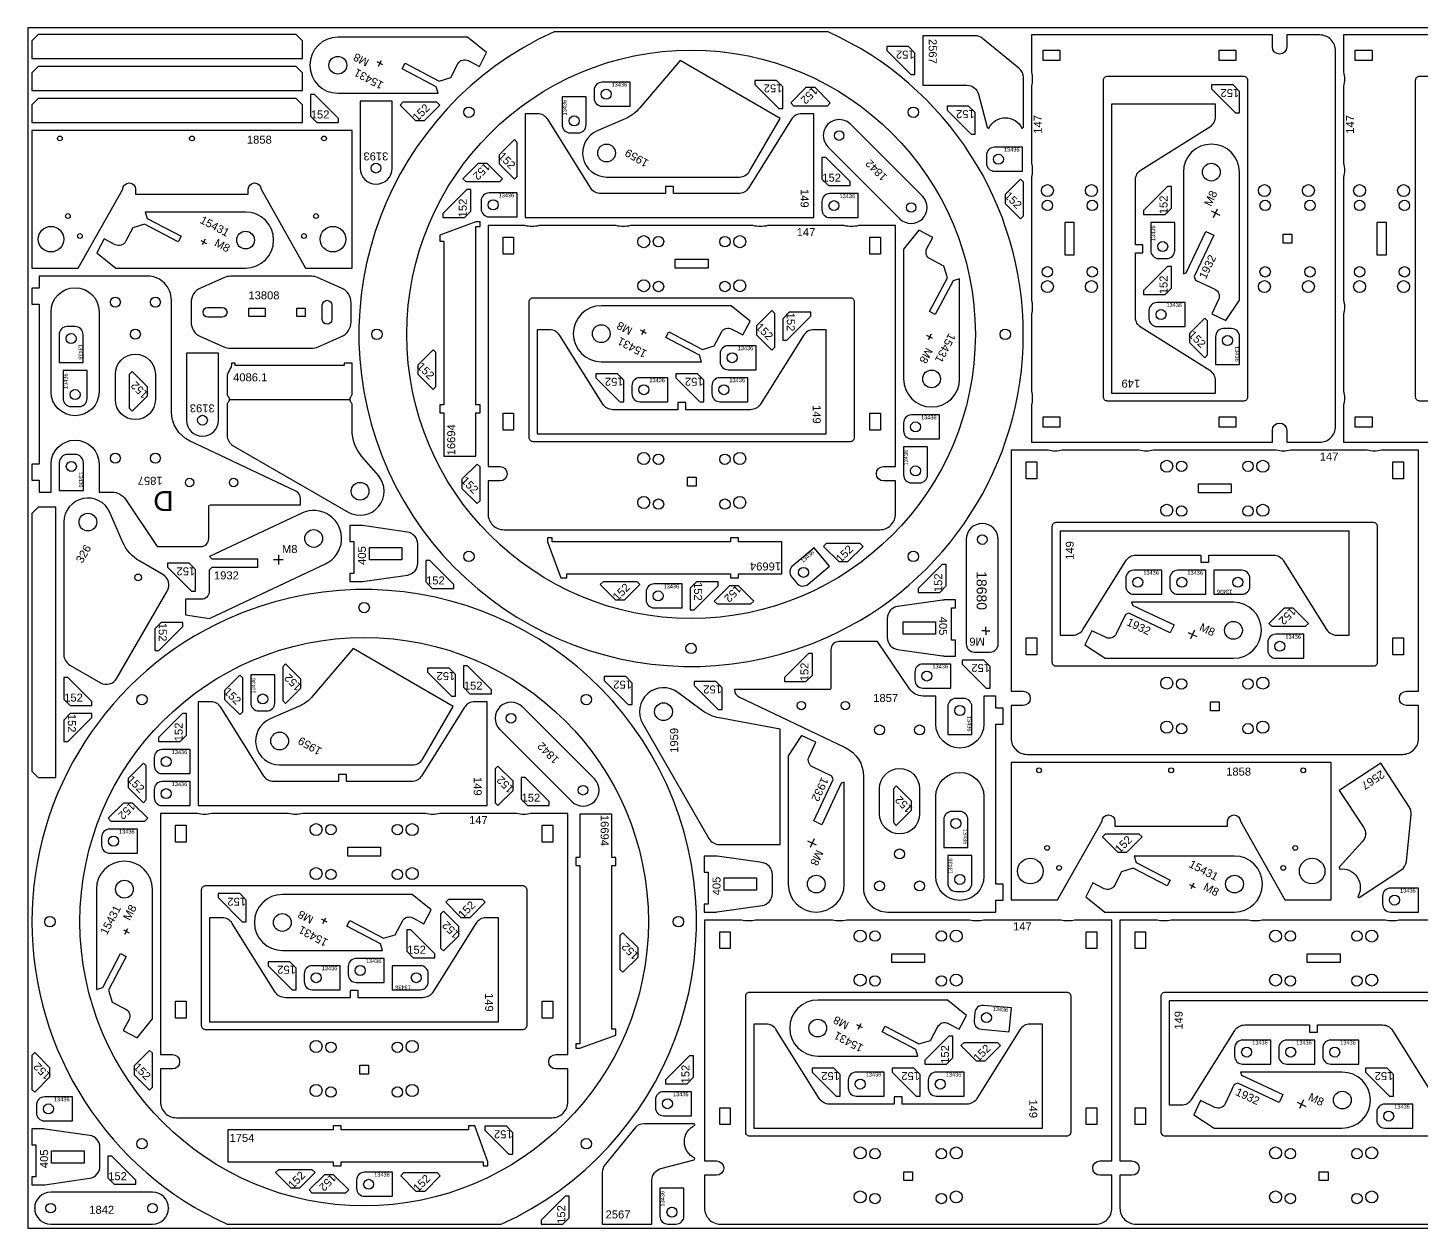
# Model space of a CAD drawing. Header units: millimetres. Extents: x 0 to 3000, y 0 to 1500.
# Drawn here: x 0 to 1740, y 0 to 1500 of the extents above; entities that cross this region are included whole.
import ezdxf

# ---------------------------------------------------------------- set-up
doc = ezdxf.new("R2010")
doc.units = ezdxf.units.MM
doc.header["$MEASUREMENT"] = 0
for name, color, linetype in [('Gravir', 2, 'Continuous'), ('Gravír', 2, 'Continuous'), ('Jel', 2, 'Continuous')]:
    doc.layers.add(name, color=color, linetype=linetype)
doc.layers.add('Sheet', color=18, linetype='Continuous', true_color=0x000000)
doc.styles.add('arial.ttf', font='txt', dxfattribs={"height": 0.2})

msp = doc.modelspace()

# ---------------------------------------------------------------- linework, layer by layer
at = {"color": 7}
for points in [[(13, 1491.8), (5, 1483.8), (5, 1461.8), (343, 1461.8), (343, 1483.8), (335, 1491.8)], [(1108.1, 1468.5), (1100.1, 1476.5), (1073.1, 1476.5), (1073.1, 1471.5), (1103.1, 1441.5), (1108.1, 1441.5)], [(1289.1, 1459.1), (1268.1, 1459.1), (1268.1, 1472.1), (1289.1, 1472.1)], [(1509.1, 1459.1), (1488.1, 1459.1), (1488.1, 1472.1), (1509.1, 1472.1)], [(1679.1, 1459.1), (1658.1, 1459.1), (1658.1, 1472.1), (1679.1, 1472.1)], [(13, 1451.8), (5, 1443.8), (5, 1421.8), (343, 1421.8), (343, 1443.8), (335, 1451.8)], [(943, 1426.4), (935, 1434.4), (908, 1434.4), (908, 1429.4), (938, 1399.4), (943, 1399.4)], [(1513.6, 1420.6), (1505.6, 1428.6), (1478.6, 1428.6), (1478.6, 1423.6), (1508.6, 1393.6), (1513.6, 1393.6)], [(13, 1411.8), (5, 1403.8), (5, 1381.8), (343, 1381.8), (343, 1403.8), (335, 1411.8)], [(353, 1389.8), (361, 1381.8), (388, 1381.8), (388, 1386.8), (358, 1416.8), (353, 1416.8)], [(983.4, 1425.3), (972, 1425.3), (953, 1406.3), (956.5, 1402.7), (998.9, 1402.7), (1002.4, 1406.3)], [(484.1, 1384.4), (495.4, 1384.4), (514.5, 1403.5), (511, 1407), (468.5, 1407), (465, 1403.5)], [(1183.2, 1394.2), (1175.2, 1402.2), (1148.2, 1402.2), (1148.2, 1397.2), (1178.2, 1367.2), (1183.2, 1367.2)], [(588.6, 1341.2), (588.6, 1329.9), (607.7, 1310.8), (611.2, 1314.3), (611.2, 1356.7), (607.7, 1360.3)], [(573.9, 1330.4), (562.6, 1330.4), (543.5, 1311.4), (547, 1307.8), (589.4, 1307.8), (593, 1311.4)], [(992, 1310.8), (1000, 1302.8), (1027, 1302.8), (1027, 1307.8), (997, 1337.8), (992, 1337.8)], [(1221, 1291.7), (1221, 1280.4), (1240.1, 1261.3), (1243.6, 1264.9), (1243.6, 1307.3), (1240.1, 1310.8)], [(545.3, 1262.8), (553.3, 1270.8), (553.3, 1297.8), (548.3, 1297.8), (518.3, 1267.8), (518.3, 1262.8)], [(1420.6, 1266.7), (1428.6, 1274.7), (1428.6, 1301.7), (1423.6, 1301.7), (1393.6, 1271.7), (1393.6, 1266.7)], [(559.8, 964.9), (559.8, 1018.9), (564.8, 1018.9), (564.8, 1028.9), (559.8, 1028.9), (559.8, 1251.9), (564.8, 1251.9), (564.8, 1257.4), (559.8, 1257.4), (514.8, 1241), (514.8, 1233.6), (519.8, 1233.6), (519.8, 1028.9), (514.8, 1028.9), (514.8, 1018.9), (519.8, 1018.9), (519.8, 964.9)], [(1306.6, 1216.1), (1295.6, 1216.1), (1295.6, 1257.1), (1306.6, 1257.1)], [(1696.6, 1216.1), (1685.6, 1216.1), (1685.6, 1257.1), (1696.6, 1257.1)], [(593.8, 1217.3), (593.8, 1238.3), (606.8, 1238.3), (606.8, 1217.3)], [(1051.9, 1217.3), (1051.9, 1238.3), (1064.9, 1238.3), (1064.9, 1217.3)], [(1579.1, 1231.1), (1568.1, 1231.1), (1568.1, 1242.1), (1579.1, 1242.1)], [(808.8, 1199.8), (808.8, 1210.8), (849.8, 1210.8), (849.8, 1199.8)], [(1420.6, 1166.7), (1428.6, 1174.7), (1428.6, 1201.7), (1423.6, 1201.7), (1393.6, 1171.7), (1393.6, 1166.7)], [(276, 1139.3), (276, 1149.8), (296.5, 1149.8), (296.5, 1139.3)], [(336, 1139.3), (336, 1149.8), (346.5, 1149.8), (346.5, 1139.3)], [(910.4, 1127.6), (910.4, 1116.3), (929.5, 1097.2), (933, 1100.8), (933, 1143.2), (929.5, 1146.7)], [(951, 1144.5), (943, 1136.5), (943, 1109.5), (948, 1109.5), (978, 1139.5), (978, 1144.5)], [(1451, 1118.1), (1451, 1106.8), (1470.1, 1087.7), (1473.6, 1091.3), (1473.6, 1133.7), (1470.1, 1137.2)], [(487.2, 1078.5), (487.2, 1067.2), (506.3, 1048.1), (509.8, 1051.7), (509.8, 1094.1), (506.3, 1097.6)], [(149.3, 1040.2), (149.3, 1051.5), (130.2, 1070.6), (126.7, 1067), (126.7, 1024.6), (130.2, 1021.1)], [(744.5, 1059.8), (736.5, 1067.8), (709.5, 1067.8), (709.5, 1062.8), (739.5, 1032.8), (744.5, 1032.8)], [(844.5, 1059.8), (836.5, 1067.8), (809.5, 1067.8), (809.5, 1062.8), (839.5, 1032.8), (844.5, 1032.8)], [(593.8, 997.3), (593.8, 1018.3), (606.8, 1018.3), (606.8, 997.3)], [(1051.9, 997.3), (1051.9, 1018.3), (1064.9, 1018.3), (1064.9, 997.3)], [(1289.1, 1001.1), (1268.1, 1001.1), (1268.1, 1014.1), (1289.1, 1014.1)], [(1509.1, 1001.1), (1488.1, 1001.1), (1488.1, 1014.1), (1509.1, 1014.1)], [(1679.1, 1001.1), (1658.1, 1001.1), (1658.1, 1014.1), (1679.1, 1014.1)], [(1247.2, 936.6), (1247.2, 957.6), (1260.2, 957.6), (1260.2, 936.6)], [(1705.3, 936.6), (1705.3, 957.6), (1718.3, 957.6), (1718.3, 936.6)], [(542.2, 935.8), (542.2, 924.5), (561.3, 905.4), (564.8, 909), (564.8, 951.4), (561.3, 954.9)], [(823.8, 927.3), (823.8, 938.3), (834.8, 938.3), (834.8, 927.3)], [(1462.2, 919.1), (1462.2, 930.1), (1503.2, 930.1), (1503.2, 919.1)], [(5, 571), (13, 563), (35, 563), (35, 901), (13, 901), (5, 893)], [(941.8, 857.8), (887.8, 857.8), (887.8, 862.8), (877.8, 862.8), (877.8, 857.8), (654.8, 857.8), (654.8, 862.8), (649.3, 862.8), (649.3, 857.8), (665.7, 812.8), (673.1, 812.8), (673.1, 817.8), (877.8, 817.8), (877.8, 812.8), (887.8, 812.8), (887.8, 817.8), (941.8, 817.8)], [(1012.9, 832.9), (1024.2, 832.9), (1043.3, 852), (1039.8, 855.5), (997.4, 855.5), (993.8, 852)], [(467.2, 835.3), (426.7, 835.3), (426.7, 850.8), (467.2, 850.8)], [(209.4, 822.9), (201.4, 830.9), (174.4, 830.9), (174.4, 825.9), (204.4, 795.9), (209.4, 795.9)], [(497, 807.5), (505, 799.5), (532, 799.5), (532, 804.5), (502, 834.5), (497, 834.5)], [(1139.2, 794.5), (1147.2, 802.5), (1147.2, 829.5), (1142.2, 829.5), (1112.2, 799.5), (1112.2, 794.5)], [(734.1, 785.1), (745.4, 785.1), (764.5, 804.2), (761, 807.8), (718.6, 807.8), (715, 804.2)], [(835.3, 807.8), (827.3, 799.8), (827.3, 772.8), (832.3, 772.8), (862.3, 802.8), (862.3, 807.8)], [(887.8, 802.8), (876.5, 802.8), (857.4, 783.7), (860.9, 780.1), (903.3, 780.1), (906.9, 783.7)], [(1580.7, 774.7), (1569.3, 774.7), (1550.3, 755.6), (1553.8, 752.1), (1596.2, 752.1), (1599.8, 755.6)], [(166.5, 756.9), (158.5, 748.9), (158.5, 721.9), (163.5, 721.9), (193.5, 751.9), (193.5, 756.9)], [(1093.3, 757.8), (1133.8, 757.8), (1133.8, 742.3), (1093.3, 742.3)], [(1247.2, 716.6), (1247.2, 737.6), (1260.2, 737.6), (1260.2, 716.6)], [(1705.3, 716.6), (1705.3, 737.6), (1718.3, 737.6), (1718.3, 716.6)], [(972, 683), (980, 691), (980, 718), (975, 718), (945, 688), (945, 683)], [(341.1, 674.7), (341.1, 686.1), (322, 705.2), (318.4, 701.6), (318.4, 659.2), (322, 655.7)], [(534.2, 691.8), (526.2, 699.8), (499.2, 699.8), (499.2, 694.8), (529.2, 664.8), (534.2, 664.8)], [(544.2, 675.9), (552.2, 667.9), (579.2, 667.9), (579.2, 672.9), (549.2, 702.9), (544.2, 702.9)], [(1202.2, 702), (1194.2, 710), (1167.2, 710), (1167.2, 705), (1197.2, 675), (1202.2, 675)], [(45, 661), (53, 653), (80, 653), (80, 658), (50, 688), (45, 688)], [(245.8, 672.1), (245.8, 660.8), (264.9, 641.7), (268.4, 645.2), (268.4, 687.7), (264.9, 691.2)], [(755, 681.2), (747, 689.2), (720, 689.2), (720, 684.2), (750, 654.2), (755, 654.2)], [(867.4, 675.1), (859.4, 683.1), (832.4, 683.1), (832.4, 678.1), (862.4, 648.1), (867.4, 648.1)], [(1477.2, 646.6), (1477.2, 657.6), (1488.2, 657.6), (1488.2, 646.6)], [(53, 643), (45, 635), (45, 608), (50, 608), (80, 638), (80, 643)], [(190.3, 608), (198.3, 616), (198.3, 643), (193.3, 643), (163.3, 613), (163.3, 608)], [(125.2, 562.1), (125.2, 550.8), (144.3, 531.7), (147.8, 535.3), (147.8, 577.7), (144.3, 581.2)], [(606.3, 547.1), (606.3, 558.4), (587.2, 577.5), (583.6, 573.9), (583.6, 531.5), (587.2, 528)], [(616.3, 536), (624.3, 528), (651.3, 528), (651.3, 533), (621.3, 563), (616.3, 563)], [(1103.9, 522.3), (1103.9, 533.6), (1084.8, 552.7), (1081.3, 549.2), (1081.3, 506.8), (1084.8, 503.2)], [(130.6, 531.3), (119.3, 531.3), (100.2, 512.2), (103.7, 508.6), (146.2, 508.6), (149.7, 512.2)], [(689.6, 517.3), (689.6, 463.3), (684.6, 463.3), (684.6, 453.3), (689.6, 453.3), (689.6, 230.3), (684.6, 230.3), (684.6, 224.8), (689.6, 224.8), (734.6, 241.2), (734.6, 248.6), (729.6, 248.6), (729.6, 453.3), (734.6, 453.3), (734.6, 463.3), (729.6, 463.3), (729.6, 517.3)], [(184.6, 482.5), (184.6, 503.5), (197.6, 503.5), (197.6, 482.5)], [(642.6, 482.5), (642.6, 503.5), (655.6, 503.5), (655.6, 482.5)], [(1361.4, 469.9), (1372.7, 469.9), (1391.8, 489), (1388.3, 492.5), (1345.9, 492.5), (1342.3, 489)], [(399.6, 465), (399.6, 476), (440.6, 476), (440.6, 465)], [(910.2, 422.2), (869.7, 422.2), (869.7, 437.8), (910.2, 437.8)], [(272.9, 410), (264.9, 418), (237.9, 418), (237.9, 413), (267.9, 383), (272.9, 383)], [(541, 388.2), (552.4, 388.2), (571.4, 407.3), (567.9, 410.9), (525.5, 410.9), (522, 407.3)], [(538.3, 365.5), (538.3, 376.9), (519.2, 396), (515.6, 392.4), (515.6, 350), (519.2, 346.5)], [(473.5, 346), (481.5, 338), (508.5, 338), (508.5, 343), (478.5, 373), (473.5, 373)], [(762.2, 338.8), (762.2, 350.1), (743.1, 369.2), (739.6, 365.7), (739.6, 323.2), (743.1, 319.7)], [(864.2, 349.5), (864.2, 370.5), (877.2, 370.5), (877.2, 349.5)], [(1322.2, 349.5), (1322.2, 370.5), (1335.2, 370.5), (1335.2, 349.5)], [(1383.2, 349.5), (1383.2, 370.5), (1396.2, 370.5), (1396.2, 349.5)], [(335.2, 325), (327.2, 333), (300.2, 333), (300.2, 328), (330.2, 298), (335.2, 298)], [(1079.2, 332), (1079.2, 343), (1120.2, 343), (1120.2, 332)], [(1598.2, 332), (1598.2, 343), (1639.2, 343), (1639.2, 332)], [(184.6, 262.5), (184.6, 283.5), (197.6, 283.5), (197.6, 262.5)], [(642.6, 262.5), (642.6, 283.5), (655.6, 283.5), (655.6, 262.5)], [(1147.6, 205), (1155.6, 213), (1155.6, 240), (1150.6, 240), (1120.6, 210), (1120.6, 205)], [(1184.7, 209.1), (1196, 209.1), (1215.1, 228.1), (1211.6, 231.7), (1169.1, 231.7), (1165.6, 228.1)], [(27.6, 189), (27.6, 200.3), (8.5, 219.4), (5, 215.8), (5, 173.4), (8.5, 169.9)], [(132.9, 203), (132.9, 191.7), (152, 172.6), (155.6, 176.2), (155.6, 218.6), (152, 222.1)], [(823.5, 180.5), (831.5, 188.5), (831.5, 215.5), (826.5, 215.5), (796.5, 185.5), (796.5, 180.5)], [(414.6, 192.5), (414.6, 203.5), (425.6, 203.5), (425.6, 192.5)], [(1014.8, 192), (1006.8, 200), (979.8, 200), (979.8, 195), (1009.8, 165), (1014.8, 165)], [(1114.8, 192), (1106.8, 200), (1079.8, 200), (1079.8, 195), (1109.8, 165), (1114.8, 165)], [(1706.1, 192), (1698.1, 200), (1671.1, 200), (1671.1, 195), (1701.1, 165), (1706.1, 165)], [(864.2, 129.5), (864.2, 150.5), (877.2, 150.5), (877.2, 129.5)], [(1322.2, 129.5), (1322.2, 150.5), (1335.2, 150.5), (1335.2, 129.5)], [(1383.2, 129.5), (1383.2, 150.5), (1396.2, 150.5), (1396.2, 129.5)], [(249.7, 83), (381.2, 83), (381.2, 78), (391.2, 78), (391.2, 83), (568.7, 83), (568.7, 78), (574.7, 78), (574.7, 83), (558.3, 128), (550.3, 128), (550.3, 123), (391.2, 123), (391.2, 128), (381.2, 128), (381.2, 123), (249.7, 123)], [(606, 119.3), (598, 127.3), (571, 127.3), (571, 122.3), (601, 92.3), (606, 92.3)], [(70.2, 81.3), (29.7, 81.3), (29.7, 96.8), (70.2, 96.8)], [(100, 63), (108, 55), (135, 55), (135, 60), (105, 90), (100, 90)], [(328.4, 50.3), (339.8, 50.3), (358.8, 69.4), (355.3, 73), (312.9, 73), (309.3, 69.4)], [(1094.2, 59.5), (1094.2, 70.5), (1105.2, 70.5), (1105.2, 59.5)], [(1613.2, 59.5), (1613.2, 70.5), (1624.2, 70.5), (1624.2, 59.5)], [(381.7, 66.8), (370.4, 66.8), (351.3, 47.8), (354.8, 44.2), (397.3, 44.2), (400.8, 47.8)], [(484.8, 46.4), (496.1, 46.4), (515.2, 65.5), (511.7, 69), (469.2, 69), (465.7, 65.5)], [(668.2, 5), (676.2, 13), (676.2, 40), (671.2, 40), (641.2, 10), (641.2, 5)]]:
    msp.add_lwpolyline(points, close=True, dxfattribs=at)
for points in [[(573.1, 1469.1), (549.3, 1488.3), (387.2, 1488.3, 1), (387.2, 1418.3), (512.5, 1418.3), (510, 1426.4), (467.7, 1448.6), (471.4, 1455.7), (513.7, 1433.5), (528.2, 1438), (537.2, 1455.1, -0.414214), (550, 1459.1), (564, 1451.8)], [(999.8, 1495), (657.3, 1495, 1), (999.8, 739, 0.64473)], [(1118.1, 1490.2), (1118.1, 1428.2), (1173.1, 1428.2, -0.341581), (1187.6, 1417), (1198.4, 1375.7), (1200, 1374.7), (1200.4, 1374.7, -0.627646), (1241.8, 1374.7), (1242.6, 1374.7), (1243.6, 1375.7), (1243.6, 1438.1, 0.225391), (1238.1, 1449.7), (1192.6, 1486.8, 0.1727), (1183.1, 1490.2)], [(1613.6, 982.1, 0.414214), (1633.6, 1002.1), (1633.6, 1471.1, 0.414214), (1613.6, 1491.1), (1572.6, 1491.1), (1572.6, 1476.1, -1), (1554.6, 1476.1), (1554.6, 1491.1), (1253.6, 1491.1), (1253.6, 1444.9, -0.112509), (1253.6, 1427.2), (1253.6, 1331.1, -0.112509), (1253.6, 1313.3), (1253.6, 1159.9, -0.112509), (1253.6, 1142.1), (1253.6, 1046.1, -0.112509), (1253.6, 1028.3), (1253.6, 982.1), (1554.6, 982.1), (1554.6, 997.1, -1), (1572.6, 997.1), (1572.6, 982.1)], [(2003.6, 982.1, 0.414214), (2023.6, 1002.1), (2023.6, 1471.1, 0.414214), (2003.6, 1491.1), (1962.6, 1491.1), (1962.6, 1476.1, -1), (1944.6, 1476.1), (1944.6, 1491.1), (1643.6, 1491.1), (1643.6, 1444.9, -0.112509), (1643.6, 1427.2), (1643.6, 1331.1, -0.112509), (1643.6, 1313.3), (1643.6, 1159.9, -0.112509), (1643.6, 1142.1), (1643.6, 1046.1, -0.112509), (1643.6, 1028.3), (1643.6, 982.1), (1944.6, 982.1), (1944.6, 997.1, -1), (1962.6, 997.1), (1962.6, 982.1)], [(939.6, 1386.9), (814.7, 1459), (764.5, 1400, -0.114438), (746.3, 1386.5), (711, 1371.1, 0.813185), (722.9, 1313.6), (888.6, 1313.6, 0.267949), (901.6, 1321.1)], [(707.4, 1412, 0.414214), (717.4, 1402), (752.4, 1402), (752.4, 1432), (717.4, 1432, 0.414214), (707.4, 1422)], [(1518.6, 1033.6), (1348.6, 1033.6, -0.414214), (1343.6, 1038.6), (1343.6, 1434.6, -0.414214), (1348.6, 1439.6), (1518.6, 1439.6, -0.414214), (1523.6, 1434.6), (1523.6, 1038.6, -0.414214)], [(1908.6, 1033.6), (1738.6, 1033.6, -0.414214), (1733.6, 1038.6), (1733.6, 1434.6, -0.414214), (1738.6, 1439.6), (1908.6, 1439.6, -0.414214), (1913.6, 1434.6), (1913.6, 1038.6, -0.414214)], [(687.4, 1368.7, 0.414214), (697.4, 1378.7), (697.4, 1413.7), (667.4, 1413.7), (667.4, 1378.7, 0.414214), (677.4, 1368.7)], [(455, 1324.7), (455, 1408.3), (415, 1408.3), (415, 1324.7, 1)], [(621.2, 1392.7), (621.2, 1262.8), (982, 1262.8), (982, 1392.7), (966.5, 1392.7, 0.258618), (953.8, 1385.7), (900.2, 1299.8, -0.258618), (887.4, 1292.8), (806.6, 1292.8), (806.6, 1301.8), (796.6, 1301.8), (796.6, 1292.8), (715.8, 1292.8, -0.258618), (703.1, 1299.8), (649.4, 1385.7, 0.258618), (636.7, 1392.7)], [(1483.6, 1404.5), (1353.6, 1404.5), (1353.6, 1043.6), (1483.6, 1043.6), (1483.6, 1059.1, 0.258618), (1476.5, 1071.9), (1390.7, 1125.5, -0.258618), (1383.6, 1138.2), (1383.6, 1219), (1392.6, 1219), (1392.6, 1229), (1383.6, 1229), (1383.6, 1309.9, -0.258618), (1390.7, 1322.6), (1476.5, 1376.2, 0.258618), (1483.6, 1389)], [(1117.5, 1289.7), (1027.6, 1379.6, 1), (999.4, 1351.3), (1089.2, 1261.4, 1)], [(5, 1199.8), (63, 1199.8), (118.6, 1298.2, -1), (134.6, 1298.2), (134.6, 1292.2), (275.3, 1292.2), (275.3, 1298.2, -1), (291.3, 1298.2), (346.9, 1199.8), (405, 1199.8), (405, 1371.8), (5, 1371.8)], [(1197.4, 1330.8, 0.414214), (1207.4, 1320.8), (1242.4, 1320.8), (1242.4, 1350.8), (1207.4, 1350.8, 0.414214), (1197.4, 1340.8)], [(1496.6, 1134.2), (1513.4, 1159.5), (1513.4, 1319.7, 1), (1443.4, 1319.7), (1443.4, 1192.5), (1447.1, 1193.8), (1471.5, 1245.5), (1481.5, 1240.8), (1457.1, 1189.1), (1458.7, 1184.7), (1482.9, 1173.3, -0.414214), (1487.4, 1160.6), (1478.9, 1142.6)], [(566.2, 1273.8, 0.414214), (576.2, 1263.8), (611.2, 1263.8), (611.2, 1293.8), (576.2, 1293.8, 0.414214), (566.2, 1283.8)], [(992, 1272.8, 0.414214), (1002, 1262.8), (1037, 1262.8), (1037, 1292.8), (1002, 1292.8, 0.414214), (992, 1282.8)], [(86.1, 1219), (109.9, 1199.8), (272, 1199.8, 1), (272, 1269.8), (146.7, 1269.8), (149.2, 1261.7), (191.5, 1239.5), (187.8, 1232.4), (145.5, 1254.6), (131, 1250.1), (122, 1233, -0.414214), (109.2, 1229), (95.2, 1236.3)], [(1422.6, 1211.7, 0.414214), (1432.6, 1221.7), (1432.6, 1256.7), (1402.6, 1256.7), (1402.6, 1221.7, 0.414214), (1412.6, 1211.7)], [(574.8, 892.8, 0.414214), (594.8, 872.8), (1063.9, 872.8, 0.414214), (1083.9, 892.8), (1083.9, 933.8), (1068.9, 933.8, -1), (1068.9, 951.8), (1083.9, 951.8), (1083.9, 1252.8), (1037.7, 1252.8, -0.112509), (1019.9, 1252.8), (923.8, 1252.8, -0.112509), (906, 1252.8), (752.6, 1252.8, -0.112509), (734.8, 1252.8), (638.8, 1252.8, -0.112509), (621, 1252.8), (574.8, 1252.8), (574.8, 951.8), (589.8, 951.8, -1), (589.8, 933.8), (574.8, 933.8)], [(1113, 1247.1), (1093.9, 1223.3), (1093.9, 1061.3, 1), (1163.9, 1061.3), (1163.9, 1186.5), (1155.7, 1184), (1133.5, 1141.7), (1126.5, 1145.5), (1148.7, 1187.7), (1144.1, 1202.3), (1127, 1211.3, -0.414214), (1123, 1224.1), (1130.3, 1238)], [(340.6, 911.8, 0.28928), (334.9, 920.9), (202.1, 984.1, -0.28928), (179.3, 1020.2), (179.3, 1159.8, 0.414214), (149.3, 1189.8), (14, 1189.8), (14, 1174.8), (5, 1174.8), (5, 1154.8), (14, 1154.8), (14, 954.8), (5, 954.8), (5, 934.8), (14, 934.8), (14, 919.8), (29, 919.8), (29, 954.8, -1), (89, 954.8), (89, 919.8), (105.2, 919.8, -0.249328), (121.8, 911), (161.7, 851.8), (216, 851.8, 0.414214), (226, 861.8), (226, 901.8, -0.414214), (228, 903.8), (340.6, 903.8)], [(203.8, 1132.5, 0.296392), (215.6, 1114.2), (244.9, 1101.2, 0.104939), (253, 1099.5), (354.5, 1099.5, 0.104939), (362.6, 1101.2), (391.9, 1114.2, 0.296392), (403.8, 1132.5), (403.8, 1156.5, 0.296392), (391.9, 1174.8), (362.6, 1187.8, 0.104939), (354.5, 1189.5), (253, 1189.5, 0.104939), (244.9, 1187.8), (215.6, 1174.8, 0.296392), (203.8, 1156.5)], [(89, 1145.3), (89, 1045.3, -1), (29, 1045.3), (29, 1145.3, -1)], [(224.8, 1138.5, -1), (224.8, 1150.5), (242.8, 1150.5, -1), (242.8, 1138.5)], [(367.8, 1135.5), (367.8, 1153.5, -1), (379.8, 1153.5), (379.8, 1135.5, -1)], [(626.3, 987.8), (626.3, 1157.8, -0.414214), (631.3, 1162.8), (1027.3, 1162.8, -0.414214), (1032.3, 1157.8), (1032.3, 987.8, -0.414214), (1027.3, 982.8), (631.3, 982.8, -0.414214)], [(902.2, 1133.6), (878.4, 1152.8), (716.3, 1152.8, 1), (716.3, 1082.8), (841.6, 1082.8), (839.1, 1090.9), (796.8, 1113.1), (800.5, 1120.2), (842.8, 1098), (857.3, 1102.5), (866.3, 1119.6, -0.414214), (879.2, 1123.6), (893.1, 1116.3)], [(1400.5, 1136.7, 0.414214), (1410.5, 1126.7), (1445.5, 1126.7), (1445.5, 1156.7), (1410.5, 1156.7, 0.414214), (1400.5, 1146.7)], [(49, 1126.7, 0.414214), (39, 1116.7), (39, 1081.7), (69, 1081.7), (69, 1116.7, 0.414214), (59, 1126.7)], [(636.3, 1122.7), (636.3, 992.8), (997.2, 992.8), (997.2, 1122.7), (981.7, 1122.7, 0.258618), (968.9, 1115.7), (915.3, 1029.8, -0.258618), (902.6, 1022.8), (821.8, 1022.8), (821.8, 1031.8), (811.8, 1031.8), (811.8, 1022.8), (730.9, 1022.8, -0.258618), (718.2, 1029.8), (664.6, 1115.7, 0.258618), (651.8, 1122.7)], [(1493.6, 1124.2, 0.414214), (1483.6, 1114.2), (1483.6, 1079.2), (1513.6, 1079.2), (1513.6, 1114.2, 0.414214), (1503.6, 1124.2)], [(864.8, 1082.8, 0.414214), (874.8, 1072.8), (909.8, 1072.8), (909.8, 1102.8), (874.8, 1102.8, 0.414214), (864.8, 1092.8)], [(159.3, 1067.2), (159.3, 1035.4, -1), (109.3, 1035.4), (109.3, 1067.2, -1)], [(238.1, 1009.7), (238.1, 1093.3), (198.1, 1093.3), (198.1, 1009.7, 1)], [(249, 1029.8), (249, 990.8, 0.267949), (256.5, 977.8), (400, 894.9, 0.842284), (437.8, 940.4), (416.9, 964.9, -0.178252), (405, 997.3), (405, 1029.8, 0.202615), (404.4, 1031.2, -0.422577), (404.4, 1040.2, 0.202615), (405, 1041.6), (405, 1081), (395, 1081), (395, 1078), (259, 1078), (259, 1081), (254.5, 1081, -0.155364), (251.7, 1072.3, 0.155364), (249, 1063.6), (249, 1041.6, 0.202615), (249.6, 1040.2, -0.422577), (249.6, 1031.2, 0.202615)], [(64, 1026.7, 0.414214), (74, 1036.7), (74, 1071.7), (44, 1071.7), (44, 1036.7, 0.414214), (54, 1026.7)], [(754.5, 1042.8, 0.414214), (764.5, 1032.8), (799.5, 1032.8), (799.5, 1062.8), (764.5, 1062.8, 0.414214), (754.5, 1052.8)], [(854.5, 1042.8, 0.414214), (864.5, 1032.8), (899.5, 1032.8), (899.5, 1062.8), (864.5, 1062.8, 0.414214), (854.5, 1052.8)], [(1093.9, 996.3, 0.414214), (1103.9, 986.3), (1138.9, 986.3), (1138.9, 1016.3), (1103.9, 1016.3, 0.414214), (1093.9, 1006.3)], [(1113.9, 931.3, 0.414214), (1123.9, 941.3), (1123.9, 976.3), (1093.9, 976.3), (1093.9, 941.3, 0.414214), (1103.9, 931.3)], [(49.3, 966.9, 0.414214), (39.3, 956.9), (39.3, 921.9), (69.3, 921.9), (69.3, 956.9, 0.414214), (59.3, 966.9)], [(1228.2, 612.1, 0.414214), (1248.2, 592.1), (1717.3, 592.1, 0.414214), (1737.3, 612.1), (1737.3, 653.1), (1722.3, 653.1, -1), (1722.3, 671.1), (1737.3, 671.1), (1737.3, 972.1), (1691.1, 972.1, -0.112509), (1673.3, 972.1), (1577.2, 972.1, -0.112509), (1559.5, 972.1), (1406, 972.1, -0.112509), (1388.3, 972.1), (1292.2, 972.1, -0.112509), (1274.4, 972.1), (1228.2, 972.1), (1228.2, 671.1), (1243.2, 671.1, -1), (1243.2, 653.1), (1228.2, 653.1)], [(90.7, 681.6, 0.414214), (111.2, 687.1), (174.2, 796.2, 0.414214), (168.7, 816.7), (139.7, 833.5, -0.160487), (118.8, 856.8), (102.5, 894.3, 0.813185), (45, 882.4), (45, 716.7, 0.267949), (52.5, 703.7)], [(197, 766.3), (227, 761.9), (371.9, 830.3, 1), (342.1, 893.6), (227, 839.3), (229.8, 836.5), (287, 836.5), (287, 825.5), (229.8, 825.5), (226.5, 822.2), (226.5, 795.4, -0.414214), (217, 785.9), (197, 785.9)], [(415.9, 808, 0.035489), (418.1, 808.2), (474.1, 816.2, 0.373238), (487, 831), (487, 855, 0.373238), (474.1, 869.8), (418.1, 877.9, 0.035489), (415.9, 878), (402, 878), (402, 858), (407, 858), (407, 818), (402, 818), (402, 808)], [(1212.2, 860.5, 1), (1172.2, 860.5), (1172.2, 730, 0.414214), (1182.2, 720), (1202.2, 720, 0.414214), (1212.2, 730)], [(1279.7, 707.1), (1279.7, 877.1, -0.414214), (1284.7, 882.1), (1680.7, 882.1, -0.414214), (1685.7, 877.1), (1685.7, 707.1, -0.414214), (1680.7, 702.1), (1284.7, 702.1, -0.414214)], [(1650.6, 741.1), (1650.6, 871.1), (1289.7, 871.1), (1289.7, 741.1), (1305.3, 741.1, 0.258618), (1318, 748.2), (1371.6, 834.1, -0.258618), (1384.3, 841.1), (1465.2, 841.1), (1465.2, 832.1), (1475.2, 832.1), (1475.2, 841.1), (1556, 841.1, -0.258618), (1568.7, 834.1), (1622.4, 748.2, 0.258618), (1635.1, 741.1)], [(960.6, 806, 0.414214), (974.7, 804.8), (1001.5, 827.3), (982.2, 850.3), (955.4, 827.8, 0.414214), (954.2, 813.7)], [(1371.5, 802.1, 0.414214), (1381.5, 792.1), (1416.5, 792.1), (1416.5, 822.1), (1381.5, 822.1, 0.414214), (1371.5, 812.1)], [(1426.5, 802.1, 0.414214), (1436.5, 792.1), (1471.5, 792.1), (1471.5, 822.1), (1436.5, 822.1, 0.414214), (1426.5, 812.1)], [(1526.5, 812.1, 0.414214), (1516.5, 822.1), (1481.5, 822.1), (1481.5, 792.1), (1516.5, 792.1, 0.414214), (1526.5, 802.1)], [(772.3, 785.1, 0.414214), (782.3, 775.1), (817.3, 775.1), (817.3, 805.1), (782.3, 805.1, 0.414214), (772.3, 795.1)], [(248.8, 5), (591.4, 5, 1), (248.8, 761, 0.64473)], [(1144.7, 785, 0.035489), (1142.5, 784.9), (1086.5, 776.9, 0.373238), (1073.6, 762), (1073.6, 738, 0.373238), (1086.5, 723.2), (1142.5, 715.2, 0.035489), (1144.7, 715), (1158.6, 715), (1158.6, 735), (1153.6, 735), (1153.6, 775), (1158.6, 775), (1158.6, 785)], [(1320.5, 728.9), (1345.8, 712.1), (1506, 712.1, 1), (1506, 782.1), (1378.8, 782.1), (1380.1, 778.3), (1431.8, 754), (1427.1, 744), (1375.4, 768.4), (1371, 766.8), (1359.6, 742.6, -0.414214), (1346.9, 738), (1328.9, 746.6)], [(882.6, 673, 0.28928), (888.3, 664), (1021.1, 600.7, -0.28928), (1043.9, 564.6), (1043.9, 425, 0.414214), (1073.9, 395), (1209.2, 395), (1209.2, 410), (1218.2, 410), (1218.2, 430), (1209.2, 430), (1209.2, 630), (1218.2, 630), (1218.2, 650), (1209.2, 650), (1209.2, 665), (1194.2, 665), (1194.2, 630, -1), (1134.2, 630), (1134.2, 665), (1118, 665, -0.249328), (1101.4, 673.8), (1061.5, 733), (1013.2, 733, 0.414214), (1003.2, 723), (1003.2, 675, -0.414214), (1001.2, 673)], [(1548.9, 722.1, 0.414214), (1558.9, 712.1), (1593.9, 712.1), (1593.9, 742.1), (1558.9, 742.1, 0.414214), (1548.9, 732.1)], [(531.2, 652.1), (406.3, 724.2), (356.1, 665.2, -0.114438), (337.9, 651.7), (302.5, 636.3, 0.813185), (314.5, 578.8), (480.2, 578.8, 0.267949), (493.2, 586.3)], [(1108.1, 685, 0.414214), (1118.1, 675), (1153.1, 675), (1153.1, 705), (1118.1, 705, 0.414214), (1108.1, 695)], [(298.4, 646.3, 0.414214), (308.4, 656.3), (308.4, 691.3), (278.4, 691.3), (278.4, 656.3, 0.414214), (288.4, 646.3)], [(939.8, 479.4), (939.8, 623.7), (863.6, 637.6, -0.114438), (842.9, 646.6), (811.8, 669.5, 0.813185), (768, 630.4), (850.8, 486.9, 0.267949), (863.8, 479.4)], [(1159.2, 661.9, 0.414214), (1149.2, 651.9), (1149.2, 616.9), (1179.2, 616.9), (1179.2, 651.9, 0.414214), (1169.2, 661.9)], [(212.8, 657.9), (212.8, 528), (573.6, 528), (573.6, 657.9), (558.1, 657.9, 0.258618), (545.4, 650.9), (491.8, 565, -0.258618), (479, 558), (398.2, 558), (398.2, 567), (388.2, 567), (388.2, 558), (307.4, 558, -0.258618), (294.7, 565), (241, 650.9, 0.258618), (228.3, 657.9)], [(707.7, 561.5), (617.8, 651.4, 1), (589.5, 623.1), (679.4, 533.2, 1)], [(966.6, 615.5), (949.8, 590.3), (949.8, 430, 1), (1019.8, 430), (1019.8, 557.2), (1016.1, 555.9), (991.7, 504.2), (981.7, 508.9), (1006.1, 560.6), (1004.5, 565), (980.3, 576.4, -0.414214), (975.8, 589.1), (984.3, 607.2)], [(157.8, 578, 0.414214), (167.8, 568), (202.8, 568), (202.8, 598), (167.8, 598, 0.414214), (157.8, 588)], [(1063.9, 517.6), (1063.9, 549.4, -1), (1113.9, 549.4), (1113.9, 517.6, -1)], [(1228.2, 410.2), (1286.3, 410.2), (1341.9, 508.5, -1), (1357.9, 508.5), (1357.9, 502.5), (1498.6, 502.5), (1498.6, 508.5, -1), (1514.6, 508.5), (1570.2, 410.2), (1628.2, 410.2), (1628.2, 582.1), (1228.2, 582.1)], [(1690.1, 580.9), (1638.2, 547), (1668.4, 501, -0.341581), (1666.9, 482.7), (1638.2, 451.1), (1638.3, 449.2), (1638.5, 448.8, -0.627646), (1661.2, 414.2), (1661.7, 413.5), (1663, 413.2), (1715.2, 447.4, 0.225391), (1722, 458.4), (1728.1, 516.8, 0.1727), (1725.7, 526.6)], [(157.8, 538, 0.414214), (167.8, 528), (202.8, 528), (202.8, 558), (167.8, 558, 0.414214), (157.8, 548)], [(1134.2, 439.5), (1134.2, 539.5, -1), (1194.2, 539.5), (1194.2, 439.5, -1)], [(165.6, 158, 0.414214), (185.6, 138), (654.6, 138, 0.414214), (674.6, 158), (674.6, 199), (659.6, 199, -1), (659.6, 217), (674.6, 217), (674.6, 518), (628.4, 518, -0.112509), (610.6, 518), (514.6, 518, -0.112509), (496.8, 518), (343.4, 518, -0.112509), (325.6, 518), (229.5, 518, -0.112509), (211.8, 518), (165.6, 518), (165.6, 217), (180.6, 217, -1), (180.6, 199), (165.6, 199)], [(1154.2, 520.8, 0.414214), (1144.2, 510.8), (1144.2, 475.8), (1174.2, 475.8), (1174.2, 510.8, 0.414214), (1164.2, 520.8)], [(92.1, 478.6, 0.414214), (102.1, 468.6), (137.1, 468.6), (137.1, 498.6), (102.1, 498.6, 0.414214), (92.1, 488.6)], [(136.4, 237.8), (155.6, 261.6), (155.6, 423.6, 1), (85.6, 423.6), (85.6, 298.4), (93.7, 300.9), (115.9, 343.1), (123, 339.4), (100.8, 297.2), (105.3, 282.6), (122.4, 273.6, -0.414214), (126.4, 260.8), (119.1, 246.9)], [(858.9, 395, 0.035489), (861, 395.2), (917.1, 403.2, 0.373238), (930, 418), (930, 442, 0.373238), (917.1, 456.8), (861, 464.8, 0.035489), (858.9, 465), (845, 465), (845, 445), (850, 445), (850, 405), (845, 405), (845, 395)], [(1169.2, 420.8, 0.414214), (1179.2, 430.8), (1179.2, 465.8), (1149.2, 465.8), (1149.2, 430.8, 0.414214), (1159.2, 420.8)], [(1321.4, 414.2), (1345.2, 395), (1507.3, 395, 1), (1507.3, 465), (1382, 465), (1384.5, 456.9), (1426.8, 434.7), (1423.1, 427.6), (1380.8, 449.8), (1366.3, 445.3), (1357.3, 428.2, -0.414214), (1344.4, 424.2), (1330.5, 431.5)], [(217.1, 253), (217.1, 423, -0.414214), (222.1, 428), (618.1, 428, -0.414214), (623.1, 423), (623.1, 253, -0.414214), (618.1, 248), (222.1, 248, -0.414214)], [(1692.3, 405, 0.414214), (1702.3, 395), (1737.3, 395), (1737.3, 425), (1702.3, 425, 0.414214), (1692.3, 415)], [(503.8, 397.8), (480, 417), (317.9, 417, 1), (317.9, 347), (443.2, 347), (440.7, 355.1), (398.4, 377.3), (402.1, 384.4), (444.4, 362.2), (458.9, 366.7), (467.9, 383.8, -0.414214), (480.7, 387.8), (494.7, 380.5)], [(227.1, 387.9), (227.1, 258), (587.9, 258), (587.9, 387.9), (572.4, 387.9, 0.258618), (559.7, 380.9), (506, 295, -0.258618), (493.3, 288), (412.5, 288), (412.5, 297), (402.5, 297), (402.5, 288), (321.7, 288, -0.258618), (309, 295), (255.3, 380.9, 0.258618), (242.6, 387.9)], [(845.2, 25, 0.414214), (865.2, 5), (1334.2, 5, 0.414214), (1354.2, 25), (1354.2, 66), (1339.2, 66, -1), (1339.2, 84), (1354.2, 84), (1354.2, 385), (1308, 385, -0.112509), (1290.2, 385), (1194.2, 385, -0.112509), (1176.4, 385), (1023, 385, -0.112509), (1005.2, 385), (909.1, 385, -0.112509), (891.3, 385), (845.2, 385), (845.2, 84), (860.2, 84, -1), (860.2, 66), (845.2, 66)], [(1364.2, 25, 0.414214), (1384.2, 5), (1853.2, 5, 0.414214), (1873.2, 25), (1873.2, 66), (1858.2, 66, -1), (1858.2, 84), (1873.2, 84), (1873.2, 385), (1827, 385, -0.112509), (1809.3, 385), (1713.2, 385, -0.112509), (1695.4, 385), (1542, 385, -0.112509), (1524.2, 385), (1428.2, 385, -0.112509), (1410.4, 385), (1364.2, 385), (1364.2, 84), (1379.2, 84, -1), (1379.2, 66), (1364.2, 66)], [(400.2, 317, 0.414214), (410.2, 307), (445.2, 307), (445.2, 337), (410.2, 337, 0.414214), (400.2, 327)], [(345.2, 308, 0.414214), (355.2, 298), (390.2, 298), (390.2, 328), (355.2, 328, 0.414214), (345.2, 318)], [(500.2, 318, 0.414214), (490.2, 328), (455.2, 328), (455.2, 298), (490.2, 298, 0.414214), (500.2, 308)], [(896.7, 120), (896.7, 290, -0.414214), (901.7, 295), (1297.7, 295, -0.414214), (1302.7, 290), (1302.7, 120, -0.414214), (1297.7, 115), (901.7, 115, -0.414214)], [(1172.5, 265.8), (1148.7, 285), (986.7, 285, 1), (986.7, 215), (1111.9, 215), (1109.4, 223.1), (1067.2, 245.3), (1070.9, 252.4), (1113.1, 230.2), (1127.7, 234.7), (1136.7, 251.8, -0.414214), (1149.5, 255.8), (1163.4, 248.5)], [(1182, 259.4, 0.414214), (1191.1, 248.6), (1226, 245.5), (1228.6, 275.4), (1193.7, 278.4, 0.414214), (1182.9, 269.3)], [(1415.7, 120), (1415.7, 290, -0.414214), (1420.7, 295), (1816.7, 295, -0.414214), (1821.7, 290), (1821.7, 120, -0.414214), (1816.7, 115), (1420.7, 115, -0.414214)], [(1786.6, 154), (1786.6, 284), (1425.7, 284), (1425.7, 154), (1441.2, 154, 0.258618), (1453.9, 161.1), (1507.6, 246.9, -0.258618), (1520.3, 254), (1601.1, 254), (1601.1, 245), (1611.1, 245), (1611.1, 254), (1692, 254, -0.258618), (1704.7, 246.9), (1758.3, 161.1, 0.258618), (1771, 154)], [(906.7, 255), (906.7, 125), (1267.5, 125), (1267.5, 255), (1252, 255, 0.258618), (1239.3, 247.9), (1185.6, 162.1, -0.258618), (1172.9, 155), (1092.1, 155), (1092.1, 164), (1082.1, 164), (1082.1, 155), (1001.3, 155, -0.258618), (988.6, 162.1), (934.9, 247.9, 0.258618), (922.2, 255)], [(1507.5, 215, 0.414214), (1517.5, 205), (1552.5, 205), (1552.5, 235), (1517.5, 235, 0.414214), (1507.5, 225)], [(1562.5, 215, 0.414214), (1572.5, 205), (1607.5, 205), (1607.5, 235), (1572.5, 235, 0.414214), (1562.5, 225)], [(1617.5, 215, 0.414214), (1627.5, 205), (1662.5, 205), (1662.5, 235), (1627.5, 235, 0.414214), (1617.5, 225)], [(1024.8, 175, 0.414214), (1034.8, 165), (1069.8, 165), (1069.8, 195), (1034.8, 195, 0.414214), (1024.8, 185)], [(1124.8, 175, 0.414214), (1134.8, 165), (1169.8, 165), (1169.8, 195), (1134.8, 195, 0.414214), (1124.8, 185)], [(1456.5, 141.8), (1481.7, 125), (1642, 125, 1), (1642, 195), (1514.7, 195), (1516.1, 191.2), (1567.8, 166.9), (1563.1, 156.9), (1511.4, 181.3), (1507, 179.7), (1495.6, 155.5, -0.414214), (1482.9, 150.9), (1464.8, 159.5)], [(10.7, 144, 0.414214), (20.7, 134), (55.7, 134), (55.7, 164), (20.7, 164, 0.414214), (10.7, 154)], [(783.9, 150.5, 0.414214), (793.9, 140.5), (828.9, 140.5), (828.9, 170.5), (793.9, 170.5, 0.414214), (783.9, 160.5)], [(1684.9, 135, 0.414214), (1694.9, 125), (1729.9, 125), (1729.9, 155), (1694.9, 155, 0.414214), (1684.9, 145)], [(18.9, 54.1, 0.035489), (21.1, 54.2), (77.1, 62.3, 0.373238), (90, 77.1), (90, 101.1, 0.373238), (77.1, 115.9), (21.1, 123.9, 0.035489), (18.9, 124.1), (5, 124.1), (5, 104.1), (10, 104.1), (10, 64.1), (5, 64.1), (5, 54.1)], [(717.6, 5), (779.6, 5), (779.6, 60, -0.341581), (790.9, 74.5), (832.2, 85.2), (833.1, 86.9), (833.1, 87.3, -0.627646), (833.1, 128.7), (833.1, 129.5), (832.1, 130.5), (769.7, 130.5, 0.225391), (758.1, 125), (721, 79.5, 0.1727), (717.6, 70)], [(410.7, 49.8, 0.414214), (420.7, 39.8), (455.7, 39.8), (455.7, 69.8), (420.7, 69.8, 0.414214), (410.7, 59.8)], [(28.5, 5), (155.7, 5, 1), (155.7, 45), (28.5, 45, 1)], [(809.6, 5, 0.414214), (819.6, 15), (819.6, 50), (789.6, 50), (789.6, 15, 0.414214), (799.6, 5)]]:
    msp.add_lwpolyline(points, format="xyb", close=True, dxfattribs=at)
for centre, radius in [((387.2, 1453.3), 11.1), ((828.5, 1117), 355.1), ((722.4, 1417), 6.25), ((551, 1394.5), 6.5), ((1106.1, 1394.5), 6.5), ((682.4, 1383.7), 6.25), ((40, 1361.8), 3), ((205, 1361.8), 3), ((370, 1361.8), 3), ((1013.5, 1365.4), 6), ((722.9, 1343.6), 11.1), ((1212.4, 1335.8), 6.25), ((435, 1324.7), 6.1), ((1478.4, 1319.7), 11.1), ((1273.6, 1296.6), 7.5), ((1328.6, 1296.6), 7.5), ((1544.6, 1296.6), 7.5), ((1599.6, 1296.6), 7.5), ((1663.6, 1296.6), 7.5), ((1718.6, 1296.6), 7.5), ((581.2, 1278.8), 6.25), ((1007, 1277.8), 6.25), ((1103.4, 1275.5), 6), ((1273.6, 1278.1), 6.5), ((1329.6, 1278.1), 6.5), ((1545.6, 1278.1), 6.5), ((1601.6, 1278.1), 6.5), ((1663.6, 1278.1), 6.5), ((1719.6, 1278.1), 6.5), ((50, 1264.8), 3), ((360, 1264.8), 3), ((28.9, 1235.9), 16), ((65, 1239.8), 3), ((272, 1234.8), 11.1), ((345, 1239.8), 3), ((381.1, 1235.9), 16), ((769.3, 1232.8), 7.5), ((787.8, 1232.8), 6.5), ((870.8, 1232.8), 6.5), ((889.3, 1232.8), 7.5), ((1417.6, 1226.7), 6.25), ((1273.6, 1195.1), 6.5), ((1329.6, 1195.1), 6.5), ((1545.6, 1195.1), 6.5), ((1601.6, 1195.1), 6.5), ((1663.6, 1195.1), 6.5), ((1719.6, 1195.1), 6.5), ((769.3, 1177.8), 7.5), ((889.3, 1177.8), 7.5), ((1273.6, 1176.6), 7.5), ((1328.6, 1176.6), 7.5), ((1544.6, 1176.6), 7.5), ((1599.6, 1176.6), 7.5), ((1663.6, 1176.6), 7.5), ((1718.6, 1176.6), 7.5), ((787.8, 1176.8), 6.5), ((870.8, 1176.8), 6.5), ((109.3, 1157.2), 6.25), ((159.3, 1157.2), 6.25), ((1415.5, 1141.7), 6.25), ((54, 1111.7), 6.25), ((134.3, 1117.2), 6.25), ((436, 1117), 6.5), ((716.3, 1117.8), 11.1), ((1221, 1117), 6.5), ((1498.6, 1109.2), 6.25), ((879.8, 1087.8), 6.25), ((1128.9, 1061.3), 11.1), ((59, 1041.7), 6.25), ((769.5, 1047.8), 6.25), ((869.5, 1047.8), 6.25), ((218.1, 1009.7), 6.1), ((1108.9, 1001.3), 6.25), ((54.3, 951.9), 6.25), ((109.3, 962.2), 6.25), ((159.3, 962.2), 6.25), ((769.3, 961.8), 7.5), ((787.8, 960.8), 6.5), ((870.8, 960.8), 6.5), ((889.3, 961.8), 7.5), ((1422.7, 952.1), 7.5), ((1441.2, 952.1), 6.5), ((1524.2, 952.1), 6.5), ((1542.7, 952.1), 7.5), ((1108.9, 946.3), 6.25), ((202, 931.8), 5.25), ((257, 931.8), 5.25), ((415, 920.9), 11.1), ((769.3, 906.8), 7.5), ((787.8, 904.8), 6.5), ((870.8, 904.8), 6.5), ((889.3, 906.8), 7.5), ((75, 882.4), 11.1), ((1422.7, 897.1), 7.5), ((1441.2, 896.1), 6.5), ((1524.2, 896.1), 6.5), ((1542.7, 897.1), 7.5), ((357, 861.9), 11.1), ((1192.2, 860.5), 6), ((551, 839.5), 6.5), ((1106.1, 839.5), 6.5), ((968.9, 819.5), 6.25), ((137.8, 813.2), 4.25), ((1386.5, 807.1), 6.25), ((1441.5, 807.1), 6.25), ((1511.5, 807.1), 6.25), ((787.3, 790.1), 6.25), ((420.1, 775.5), 6.5), ((1506, 747.1), 11.1), ((420.1, 383), 355.1), ((828.5, 724.5), 6.5), ((1563.9, 727.1), 6.25), ((1123.1, 690), 6.25), ((1422.7, 681.1), 7.5), ((1441.2, 680.1), 6.5), ((1524.2, 680.1), 6.5), ((1542.7, 681.1), 7.5), ((142.5, 660.5), 6.5), ((293.4, 661.3), 6.25), ((697.6, 660.5), 6.5), ((794, 645.4), 11.1), ((966.2, 653), 5.25), ((1021.2, 653), 5.25), ((1164.2, 646.9), 6.25), ((603.6, 637.2), 6), ((1063.9, 622.6), 6.25), ((1113.9, 622.6), 6.25), ((1422.7, 626.1), 7.5), ((1441.2, 624.1), 6.5), ((1524.2, 624.1), 6.5), ((1542.7, 626.1), 7.5), ((314.5, 608.8), 11.1), ((172.8, 583), 6.25), ((1263.2, 572.1), 3), ((1428.2, 572.1), 3), ((1593.2, 572.1), 3), ((172.8, 543), 6.25), ((693.5, 547.3), 6), ((360.1, 498), 7.5), ((480.1, 498), 7.5), ((1159.2, 505.8), 6.25), ((107.1, 483.6), 6.25), ((378.6, 498), 6.5), ((461.6, 498), 6.5), ((1088.9, 467.6), 6.25), ((1273.2, 475.2), 3), ((1583.2, 475.2), 3), ((1252.2, 446.2), 16), ((1288.2, 450.2), 3), ((1568.2, 450.2), 3), ((1604.3, 446.2), 16), ((360.1, 443), 7.5), ((378.6, 442), 6.5), ((461.6, 442), 6.5), ((480.1, 443), 7.5), ((984.8, 430), 11.1), ((1164.2, 435.8), 6.25), ((1507.3, 430), 11.1), ((120.6, 423.6), 11.1), ((1063.9, 427.6), 6.25), ((1113.9, 427.6), 6.25), ((1707.3, 410), 6.25), ((27.6, 383), 6.5), ((317.9, 382), 11.1), ((812.6, 383), 6.5), ((1039.7, 365), 7.5), ((1058.2, 365), 6.5), ((1141.2, 365), 6.5), ((1159.7, 365), 7.5), ((1558.7, 365), 7.5), ((1577.2, 365), 6.5), ((1660.2, 365), 6.5), ((1678.7, 365), 7.5), ((360.2, 313), 6.25), ((415.2, 322), 6.25), ((485.2, 313), 6.25), ((1039.7, 310), 7.5), ((1058.2, 309), 6.5), ((1141.2, 309), 6.5), ((1159.7, 310), 7.5), ((1558.7, 310), 7.5), ((1577.2, 309), 6.5), ((1660.2, 309), 6.5), ((1678.7, 310), 7.5), ((986.7, 250), 11.1), ((1197.4, 263.1), 6.25), ((360.1, 227), 7.5), ((378.6, 226), 6.5), ((461.6, 226), 6.5), ((480.1, 227), 7.5), ((1522.5, 220), 6.25), ((1577.5, 220), 6.25), ((1632.5, 220), 6.25), ((360.1, 172), 7.5), ((378.6, 170), 6.5), ((461.6, 170), 6.5), ((480.1, 172), 7.5), ((1039.8, 180), 6.25), ((1139.8, 180), 6.25), ((798.9, 155.5), 6.25), ((1642, 160), 11.1), ((25.7, 149), 6.25), ((1699.9, 140), 6.25), ((142.5, 105.5), 6.5), ((697.6, 105.5), 6.5), ((1039.7, 94), 7.5), ((1058.2, 93), 6.5), ((1141.2, 93), 6.5), ((1159.7, 94), 7.5), ((1558.7, 94), 7.5), ((1577.2, 93), 6.5), ((1660.2, 93), 6.5), ((1678.7, 94), 7.5), ((425.7, 54.8), 6.25), ((1039.7, 39), 7.5), ((1058.2, 37), 6.5), ((1141.2, 37), 6.5), ((1159.7, 39), 7.5), ((1558.7, 39), 7.5), ((1577.2, 37), 6.5), ((1660.2, 37), 6.5), ((1678.7, 39), 7.5), ((28.5, 25), 6), ((155.7, 25), 6), ((804.6, 20), 6.25)]:
    msp.add_circle(centre, radius, dxfattribs=at)
for p in [(999.4, 1379.6), (1117.5, 1261.4), (589.5, 651.4), (707.7, 533.2), (8.5, 25), (175.7, 25)]:
    msp.add_point(p, dxfattribs=at)
at = {"layer": 'Gravir', "color": 2}
for points in [[(1478.1, 1271.2), (1489, 1266)], [(1481, 1263.2), (1486.1, 1274)], [(251.5, 1035.7), (402.5, 1035.7)], [(251.5, 1035.7), (402.5, 1035.7)], [(313, 841.4), (313, 829.4)], [(307, 835.4), (319, 835.4)], [(1449.5, 744.5), (1460.3, 739.3)], [(1457.5, 747.3), (1452.3, 736.5)], [(985.1, 478.6), (974.2, 483.7)], [(982.2, 486.5), (977.1, 475.7)], [(1585.4, 157.4), (1596.3, 152.2)], [(1593.4, 160.2), (1588.3, 149.4)]]:
    msp.add_lwpolyline(points, dxfattribs=at)
at = {"layer": 'Gravír', "color": 2}
for points in [[(443.3, 1453.8), (436.2, 1457.5)], [(437.9, 1452.1), (441.6, 1459.2)], [(221.3, 1236.1), (217.6, 1229)], [(215.9, 1234.4), (223, 1230.7)], [(772.4, 1118.2), (765.3, 1122)], [(767, 1116.6), (770.7, 1123.6)], [(1130.1, 1111.9), (1123, 1115.7)], [(1128.4, 1117.3), (1124.7, 1110.3)], [(1196.7, 748.8), (1196.7, 751.3)], [(1196.7, 746.3), (1196.7, 748.8)], [(1194.2, 746.3), (1191.7, 746.3)], [(1196.7, 746.3), (1194.2, 746.3)], [(1196.7, 746.3), (1196.7, 743.8)], [(1196.7, 746.3), (1199.2, 746.3)], [(1196.7, 743.8), (1196.7, 741.3)], [(1199.2, 746.3), (1201.7, 746.3)], [(1451.2, 429.5), (1458.3, 425.8)], [(1456.6, 431.2), (1452.9, 424.1)], [(374, 382.4), (366.9, 386.2)], [(368.6, 380.8), (372.3, 387.8)], [(119.3, 372.9), (126.4, 369.2)], [(121, 367.5), (124.7, 374.6)], [(1042.7, 250.5), (1035.7, 254.2)], [(1037.3, 248.8), (1041.1, 255.9)]]:
    msp.add_lwpolyline(points, dxfattribs=at)
at = {"layer": 'Sheet', "color": 18, "true_color": 0x000000}
msp.add_lwpolyline([(0, 0), (3000, 0), (3000, 1500), (0, 1500)], close=True, dxfattribs=at)

# ---------------------------------------------------------------- texts
at = {"color": 2, "char_height": 10, "attachment_point": 7, "style": 'arial.ttf'}
for s, insert, rotation in [('M8', (1478.1, 1276.1), 64.753), ('1932', (1471.6, 1185.2), 64.753), ('1932', (1371.5, 753.8), 334.753), ('M8', (1462.4, 747.4), 334.753), ('1932', (991.6, 564.5), 244.753), ('M8', (985.1, 473.6), 244.753), ('1932', (1507.5, 166.7), 334.753), ('M8', (1598.4, 160.3), 334.753)]:
    msp.add_mtext(s, dxfattribs=dict(at, insert=insert, rotation=rotation))
for s, insert in [('M8', (317.4, 843.6)), ('1932', (232.5, 810.6))]:
    msp.add_mtext(s, dxfattribs=dict(at, insert=insert))
at = {"layer": 'Gravir', "color": 2, "insert": (256.4, 1058.1), "char_height": 10, "attachment_point": 7, "style": 'arial.ttf'}
msp.add_mtext('4086.1', dxfattribs=at)
at = {"layer": 'Gravír', "color": 2, "attachment_point": 7, "style": 'arial.ttf'}
for s, insert, char_height, rotation in [('2567', (1125.2, 1486.1), 10, 270), ('M8', (427.2, 1460.1), 10, 152.2817), ('152', (1107.7, 1471.7), 10, 180), ('15431', (445.3, 1431.6), 10, 152.2817), ('152', (942.6, 1429.6), 10, 180), ('152', (980.8, 1427.3), 10, 225), ('152', (1513.2, 1423.7), 10, 180), ('152', (486.6, 1382.4), 10, 45), ('13436', (673, 1390.6), 5, 90), ('152', (1182.8, 1397.3), 10, 180), ('147', (1266.6, 1367.7), 10, 90), ('147', (1656.6, 1367.7), 10, 90), ('3193', (450.3, 1344.5), 10, 180), ('152', (586.6, 1338.7), 10, 315), ('1959', (776.6, 1334), 10, 150), ('152', (571.4, 1332.4), 10, 225), ('1842', (1074.4, 1314.7), 10, 135), ('149', (965.2, 1298.6), 10, 270), ('152', (1219, 1289.2), 10, 315), ('152', (1423.8, 1267.1), 10, 90), ('152', (548.4, 1263.2), 10, 90), ('15431', (213.9, 1256.6), 10, 332.2817), ('M8', (232, 1228), 10, 332.2817), ('13436', (1408.3, 1233.6), 5, 90), ('152', (1423.8, 1167.1), 10, 90), ('M8', (756.3, 1124.6), 10, 152.2817), ('152', (947.9, 1144.1), 10, 270), ('152', (908.4, 1125.1), 10, 315), ('15431', (1150.6, 1119.4), 10, 242.2817), ('152', (1449, 1115.6), 10, 315), ('13436', (63.3, 1104.8), 5, 270), ('15431', (774.4, 1096.1), 10, 152.2817), ('M8', (1122, 1101.2), 10, 242.2817), ('13436', (1507.9, 1102.3), 5, 270), ('152', (485.2, 1076), 10, 315), ('13436', (49.7, 1048.6), 5, 90), ('152', (744.1, 1062.9), 10, 180), ('152', (844.1, 1062.9), 10, 180), ('152', (151.3, 1042.7), 10, 135), ('149', (1389.5, 1060.5), 10, 180), ('3193', (233.4, 1029.6), 10, 180), ('149', (980.3, 1028.6), 10, 270), ('16694', (534, 965.8), 10, 90), ('13436', (1099.5, 953.1), 5, 90), ('13436', (63.6, 945.1), 5, 270), ('1857', (168.3, 939.1), 10, 180), ('152', (540.2, 933.3), 10, 315), ('D', (182, 921.1), 25, 180), ('326', (68.1, 830), 10, 60), ('152', (1015.4, 830.9), 10, 45), ('149', (1306.6, 835.2), 10, 90), ('405', (422.4, 828.9), 10, 90), ('13436', (968.1, 831.1), 5, 40), ('152', (209, 826), 10, 180), ('16694', (940.9, 832), 10, 180), ('18680', (1185, 821), 12.5, 270), ('152', (736.6, 783.2), 10, 45), ('152', (832.1, 807.4), 10, 270), ('152', (885.3, 804.7), 10, 225), ('152', (1142.4, 794.9), 10, 90), ('13436', (1504.6, 797.8), 5, 180), ('152', (1578.1, 776.7), 10, 225), ('152', (163.3, 756.5), 10, 270), ('405', (1138.2, 764.1), 10, 270), ('M6', (1195.5, 738), 10, 180), ('152', (975.2, 683.4), 10, 90), ('152', (1201.9, 705.2), 10, 180), ('13436', (284.1, 668.2), 5, 90), ('152', (343, 677.3), 10, 135), ('152', (533.8, 695), 10, 180), ('152', (754.6, 684.4), 10, 180), ('152', (243.8, 669.6), 10, 315), ('152', (867, 678.3), 10, 180), ('152', (49.8, 642.7), 10, 270), ('152', (193.5, 608.4), 10, 90), ('13436', (1173.5, 640.1), 5, 270), ('1959', (368.2, 599.2), 10, 150), ('1959', (812.5, 594.1), 10, 90), ('1842', (664.6, 586.5), 10, 135), ('152', (123.2, 559.6), 10, 315), ('149', (556.8, 563.8), 10, 270), ('152', (608.2, 549.6), 10, 135), ('2567', (1690.6, 572.8), 10, 213.2095), ('152', (1105.9, 524.8), 10, 135), ('152', (128.1, 533.2), 10, 225), ('16694', (715.4, 516.4), 10, 270), ('13436', (1168.5, 499), 5, 270), ('152', (1363.9, 467.9), 10, 45), ('13436', (1154.9, 442.7), 5, 90), ('15431', (1449.2, 451.7), 10, 332.2817), ('405', (865.4, 415.9), 10, 90), ('M8', (1467.3, 423.2), 10, 332.2817), ('15431', (98.8, 365.5), 10, 62.2817), ('M8', (127.4, 383.6), 10, 62.2817), ('152', (272.5, 413.1), 10, 180), ('152', (543.6, 386.3), 10, 45), ('M8', (357.9, 388.8), 10, 152.2817), ('152', (540.2, 368.1), 10, 135), ('15431', (376, 360.3), 10, 152.2817), ('152', (764.2, 341.3), 10, 135), ('152', (334.8, 328.1), 10, 180), ('13436', (478.3, 303.6), 5, 180), ('149', (571.1, 293.8), 10, 270), ('M8', (1026.7, 256.8), 10, 152.2817), ('13436', (1205, 271.7), 5, 355), ('149', (1442.6, 248.1), 10, 90), ('15431', (1044.8, 228.3), 10, 152.2817), ('152', (1150.8, 205.4), 10, 90), ('152', (1187.2, 207.1), 10, 45), ('152', (29.6, 191.5), 10, 135), ('152', (131, 200.5), 10, 315), ('152', (826.6, 180.9), 10, 90), ('152', (1014.4, 195.2), 10, 180), ('152', (1114.4, 195.2), 10, 180), ('152', (1705.7, 195.2), 10, 180), ('149', (1250.7, 160.9), 10, 270), ('152', (605.6, 122.5), 10, 180), ('405', (25.4, 75), 10, 90), ('152', (331, 48.4), 10, 45), ('152', (379.2, 68.8), 10, 225), ('152', (487.3, 44.4), 10, 45), ('13436', (795.3, 26.9), 5, 90), ('152', (671.4, 5.4), 10, 90)]:
    msp.add_mtext(s, dxfattribs=dict(at, insert=insert, char_height=char_height, rotation=rotation))
for s, insert, char_height in [('13436', (729.2, 1426.4), 5), ('152', (353.4, 1386.6), 10), ('13436', (1219.3, 1345.2), 5), ('152', (992.4, 1307.6), 10), ('13436', (588.1, 1288.1), 5), ('13436', (1013.9, 1287.1), 5), ('147', (960.4, 1239.8), 10), ('13808', (275.5, 1160.6), 10), ('13436', (1422.3, 1151), 5), ('13436', (886.7, 1097.1), 5), ('13436', (776.3, 1057.1), 5), ('13436', (876.3, 1057.1), 5), ('13436', (1115.7, 1010.6), 5), ('147', (1613.8, 959.2), 10), ('13436', (1393.4, 816.4), 5), ('13436', (1448.4, 816.4), 5), ('152', (497.4, 804.3), 10), ('13436', (794.2, 799.4), 5), ('13436', (1570.8, 736.4), 5), ('13436', (1129.9, 699.4), 5), ('152', (544.6, 672.8), 10), ('152', (45.4, 657.9), 10), ('1857', (1056, 657.4), 10), ('13436', (179.7, 592.3), 5), ('13436', (179.7, 552.3), 5), ('152', (616.7, 532.8), 10), ('147', (551.1, 505), 10), ('13436', (113.9, 492.9), 5), ('13436', (1714.1, 419.3), 5), ('147', (1230.7, 372.1), 10), ('152', (473.9, 342.8), 10), ('13436', (422.1, 331.3), 5), ('13436', (367.1, 322.3), 5), ('13436', (1529.3, 229.3), 5), ('13436', (1584.3, 229.3), 5), ('13436', (1639.3, 229.3), 5), ('13436', (1046.7, 189.3), 5), ('13436', (1146.7, 189.3), 5), ('13436', (32.6, 158.4), 5), ('13436', (805.8, 164.8), 5), ('13436', (1706.8, 149.3), 5), ('1754', (251.9, 107.6), 10), ('152', (100.4, 59.8), 10), ('13436', (432.6, 64.2), 5), ('1842', (76.7, 17.8), 10), ('2567', (721.7, 12), 10)]:
    msp.add_mtext(s, dxfattribs=dict(at, insert=insert, char_height=char_height))
at = {"layer": 'Jel', "color": 2, "char_height": 10, "attachment_point": 7, "style": 'arial.ttf'}
for insert in [(273.6, 1355.1), (1496.9, 565.4)]:
    msp.add_mtext('1858', dxfattribs=dict(at, insert=insert))

doc.saveas('drawing.dxf')
